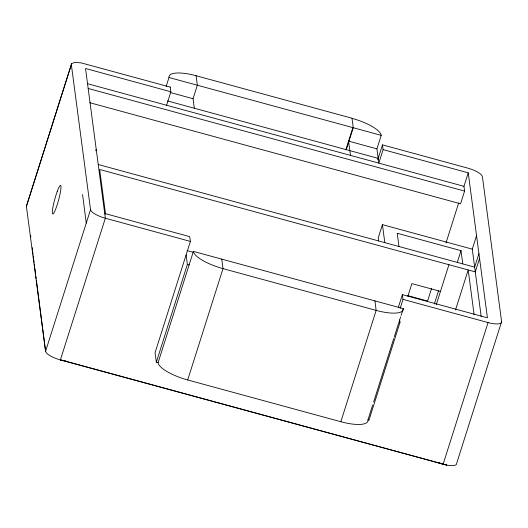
<?xml version="1.0" encoding="UTF-8"?>
<svg xmlns="http://www.w3.org/2000/svg" width="528" height="528" viewBox="0 0 528 528"><rect width="100%" height="100%" fill="white"/><g stroke="black" fill="none" stroke-linecap="round" stroke-linejoin="round"><path stroke-width="0.79" d="M377.698 159.931L382.477 144.863L467.61 168.076A14.824 4.382 17.6 0 1 482.414 176.695L501.6 321.677L456.654 463.379A14.824 4.382 17.6 0 1 446.754 465.102L60.39 359.924A14.824 4.382 17.6 0 1 45.586 351.305L26.4 206.323L71.669 63.525L75.055 62.396L81.246 62.898L170.26 87.113M26.4 206.323L71.669 63.525M95.74 150.797L96.215 149.299M71.346 64.621L90.532 209.609L45.586 351.305L36.419 280.309M60.39 359.924L64.04 360.763L60.39 359.924L105.336 218.229L85.523 68.488L170.874 91.76L166.597 105.25M166.135 86.493L168.986 77.497A29.641 8.765 17.6 0 1 196.079 75.722L351.998 118.232L353.258 127.736L348.975 141.233M194.317 108.227L193.057 98.723L197.34 85.226L196.079 75.722M104.709 213.47L189.757 236.663L190.384 241.415L155.067 352.744L156.328 362.254L158.083 362.729A29.641 8.765 17.6 0 0 187.691 379.969L340.844 421.727A29.641 8.765 17.6 0 0 367.937 419.945L368.947 420.222L399.986 322.384L399.67 320.008M156.328 362.254L187.361 264.416L186.107 254.912M158.083 362.729L193.4 251.401L403.253 308.616L401.115 315.361M187.691 379.969L223.007 268.633L221.747 259.129M345.86 149.714L352.869 127.631M346.5 149.041L348.236 143.576M382.477 144.863L383.104 149.622L378.82 163.112L376.933 148.856L381.216 135.359A29.231 8.646 17.6 0 0 352.018 118.358M481.206 316.661L472.27 249.143L382.417 224.644L378.233 237.844L378.642 240.973M340.844 421.727L376.16 310.391L374.906 300.887M398.336 307.375L402.376 294.631L487.423 317.816L468.237 172.828L383.104 149.622M400.151 308.378L403.009 299.383L402.376 294.631M367.937 419.945L372.656 405.075M373.646 401.947L393.756 338.547M394.258 336.983L398.726 322.892M400.64 316.859L398.97 322.106L399.986 322.384M407.9 296.182L411.886 283.609L440.471 291.403M431.554 288.479L427.574 301.033L407.834 295.654M445.988 242.972L458.68 202.95M89.773 102.696L460.555 203.782L464.587 191.077L463.96 186.325L468.237 172.828M434.353 303.937L438.59 290.578M436.234 304.762L448.939 264.706M457.314 262.297L461.01 250.655L397.221 233.264L398.977 246.503M472.27 249.143L476.553 235.646M455.486 310.028L468.191 269.96L474.118 314.728M478.936 253.645L474.652 267.135L98.3 164.531M479.563 258.397L475.279 271.894L99.653 169.481L105.58 214.249M501.6 321.677A14.824 4.382 17.6 0 1 488.057 322.568L443.104 464.264L438.702 462.818L446.754 465.102L64.832 360.98M168.986 77.497L381.216 135.359M170.221 92.492L193.057 98.723M376.933 148.856L348.586 141.128L350.473 155.384M167.541 100.927L378.193 158.36M87.562 83.708L463.96 186.325M88.235 88.473L464.587 191.077M190.384 241.415L105.336 218.229A14.824 4.382 17.6 0 1 90.532 209.609M403.009 299.383L488.057 322.568M187.064 250.589L193.413 252.318M187.361 264.416L189.116 264.898M461.01 250.655L462.759 263.894M382.417 224.644L384.8 242.642M170.247 87.008L170.874 91.76M82.566 194.542L86.255 223.106M30.631 235.429L30.835 237.059M32.208 247.665L32.525 250.114M32.736 251.75L33.053 254.199M33.264 255.829L33.574 258.278M33.785 259.908L34.102 262.357M34.313 263.987L34.63 266.435M34.841 268.066L35.686 274.6M35.897 276.23L36.208 278.678M403.253 308.616A29.641 8.765 17.6 0 1 376.16 310.391L223.007 268.633A29.641 8.765 17.6 0 1 193.4 251.401M66.106 361.086A14.824 4.382 17.6 0 1 64.733 360.881M57.262 191.36L56.133 194.654A14.824 1.947 -74.7 0 0 53.222 213.814L54.014 212.731A14.824 1.947 -74.7 0 0 60.661 190.621A14.824 1.947 -74.7 0 0 57.262 191.36"/></g></svg>
